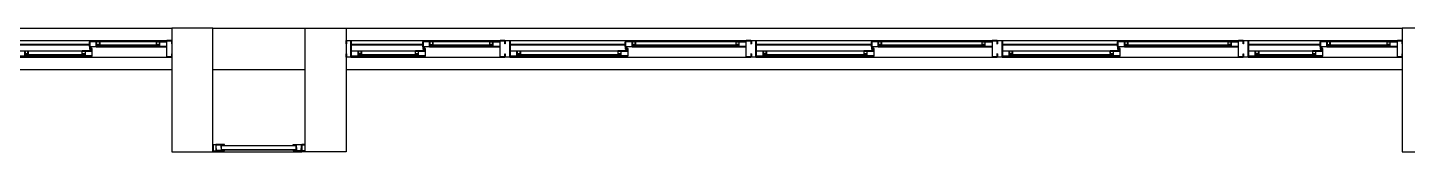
# Model space of a CAD drawing. Header units: millimetres. Extents: x 2686 to 2939, y 1294 to 1441.
# Drawn here: x 2907.17 to 2913.9, y 1388.32 to 1388.92 of the extents above; entities that cross this region are included whole.
import ezdxf

# ---------------------------------------------------------------- set-up
doc = ezdxf.new("R2010")
doc.units = ezdxf.units.MM
doc.linetypes.add('HIDDEN', pattern=[0.375, 0.25, -0.125])
for name, color, linetype in [('AR-ALV', 2, 'Continuous'), ('AR-ESQ', 1, 'Continuous'), ('AR-ESTC', 3, 'Continuous'), ('AR-PEITORIL', 1, 'Continuous'), ('DT-ESQ-BAGUETE-C', 1, 'Continuous'), ('DT-ESQ-BAGUETE-V', 1, 'Continuous'), ('DT-ESQ-CHAPA DOBRADA-V', 1, 'Continuous'), ('DT-ESQ-MARCO-V', 1, 'Continuous'), ('DT-ESQ-PERFIL CADEIRA-C', 2, 'Continuous'), ('DT-ESQ-PERFIL CADEIRA-V', 2, 'Continuous'), ('DT-ESQ-PERFIL U SIMPLES-C', 2, 'Continuous'), ('DT-ESQ-PERFIL U-C', 2, 'Continuous'), ('DT-ESQ-PERFIL U-V', 1, 'Continuous'), ('DT-ESQ-VENEZIANA-C', 1, 'Continuous'), ('DT-ESQ-VENEZIANA-V', 1, 'Continuous'), ('DT-ESQ-VIDRO-C', 2, 'Continuous'), ('DT-ESQ-VIDRO-PROJ', 32, 'HIDDEN'), ('DT-ESQ-VIDRO-V', 71, 'Continuous'), ('DT-TXTMOD', 1, 'Continuous')]:
    doc.layers.add(name, color=color, linetype=linetype)
doc.styles.add('S10', font='simplex.shx', dxfattribs={"height": 0.1})

# ---------------------------------------------------------------- blocks, each defined once
blk = doc.blocks.new('EF40-P')
at = {"layer": 'DT-ESQ-BAGUETE-C', "ltscale": 0.1}
for points in [[(0.4225, -0.08), (0.409, -0.08), (0.409, -0.0785), (0.422, -0.0785, 0.414214), (0.4225, -0.078), (0.4225, -0.067, 0.414214), (0.422, -0.0665), (0.409, -0.0665), (0.409, -0.065), (0.4225, -0.065, -0.414214), (0.424, -0.0665), (0.424, -0.0785, -0.414214)], [(0.7015, -0.08), (0.715, -0.08), (0.715, -0.0785), (0.702, -0.0785, -0.414214), (0.7015, -0.078), (0.7015, -0.067, -0.414214), (0.702, -0.0665), (0.715, -0.0665), (0.715, -0.065), (0.7015, -0.065, 0.414214), (0.7, -0.0665), (0.7, -0.0785, 0.414214)], [(1.41, -0.08), (1.3965, -0.08), (1.3965, -0.0785), (1.4095, -0.0785, 0.414214), (1.41, -0.078), (1.41, -0.067, 0.414214), (1.4095, -0.0665), (1.3965, -0.0665), (1.3965, -0.065), (1.41, -0.065, -0.414214), (1.4115, -0.0665), (1.4115, -0.0785, -0.414214)], [(1.9015, -0.08), (1.915, -0.08), (1.915, -0.0785), (1.902, -0.0785, -0.414214), (1.9015, -0.078), (1.9015, -0.067, -0.414214), (1.902, -0.0665), (1.915, -0.0665), (1.915, -0.065), (1.9015, -0.065, 0.414214), (1.9, -0.0665), (1.9, -0.0785, 0.414214)], [(2.61, -0.08), (2.5965, -0.08), (2.5965, -0.0785), (2.6095, -0.0785, 0.414214), (2.61, -0.078), (2.61, -0.067, 0.414214), (2.6095, -0.0665), (2.5965, -0.0665), (2.5965, -0.065), (2.61, -0.065, -0.414214), (2.6115, -0.0665), (2.6115, -0.0785, -0.414214)], [(3.1015, -0.08), (3.115, -0.08), (3.115, -0.0785), (3.102, -0.0785, -0.414214), (3.1015, -0.078), (3.1015, -0.067, -0.414214), (3.102, -0.0665), (3.115, -0.0665), (3.115, -0.065), (3.1015, -0.065, 0.414214), (3.1, -0.0665), (3.1, -0.0785, 0.414214)], [(3.81, -0.08), (3.7965, -0.08), (3.7965, -0.0785), (3.8095, -0.0785, 0.414214), (3.81, -0.078), (3.81, -0.067, 0.414214), (3.8095, -0.0665), (3.7965, -0.0665), (3.7965, -0.065), (3.81, -0.065, -0.414214), (3.8115, -0.0665), (3.8115, -0.0785, -0.414214)], [(4.3015, -0.08), (4.315, -0.08), (4.315, -0.0785), (4.302, -0.0785, -0.414214), (4.3015, -0.078), (4.3015, -0.067, -0.414214), (4.302, -0.0665), (4.315, -0.0665), (4.315, -0.065), (4.3015, -0.065, 0.414214), (4.3, -0.0665), (4.3, -0.0785, 0.414214)], [(4.7975, -0.08), (4.784, -0.08), (4.784, -0.0785), (4.797, -0.0785, 0.414214), (4.7975, -0.078), (4.7975, -0.067, 0.414214), (4.797, -0.0665), (4.784, -0.0665), (4.784, -0.065), (4.7975, -0.065, -0.414214), (4.799, -0.0665), (4.799, -0.0785, -0.414214)], [(5.0765, -0.08), (5.09, -0.08), (5.09, -0.0785), (5.077, -0.0785, -0.414214), (5.0765, -0.078), (5.0765, -0.067, -0.414214), (5.077, -0.0665), (5.09, -0.0665), (5.09, -0.065), (5.0765, -0.065, 0.414214), (5.075, -0.0665), (5.075, -0.0785, 0.414214)], [(0.0735, -0.125), (0.06, -0.125), (0.06, -0.1235), (0.073, -0.1235, 0.414214), (0.0735, -0.123), (0.0735, -0.112, 0.414214), (0.073, -0.1115), (0.06, -0.1115), (0.06, -0.11), (0.0735, -0.11, -0.414214), (0.075, -0.1115), (0.075, -0.1235, -0.414214)], [(0.339, -0.125), (0.3525, -0.125), (0.3525, -0.1235), (0.3395, -0.1235, -0.414214), (0.339, -0.123), (0.339, -0.112, -0.414214), (0.3395, -0.1115), (0.3525, -0.1115), (0.3525, -0.11), (0.339, -0.11, 0.414214), (0.3375, -0.1115), (0.3375, -0.1235, 0.414214)], [(0.8485, -0.125), (0.835, -0.125), (0.835, -0.1235), (0.848, -0.1235, 0.414214), (0.8485, -0.123), (0.8485, -0.112, 0.414214), (0.848, -0.1115), (0.835, -0.1115), (0.835, -0.11), (0.8485, -0.11, -0.414214), (0.85, -0.1115), (0.85, -0.1235, -0.414214)], [(1.3265, -0.125), (1.34, -0.125), (1.34, -0.1235), (1.327, -0.1235, -0.414214), (1.3265, -0.123), (1.3265, -0.112, -0.414214), (1.327, -0.1115), (1.34, -0.1115), (1.34, -0.11), (1.3265, -0.11, 0.414214), (1.325, -0.1115), (1.325, -0.1235, 0.414214)], [(2.0485, -0.125), (2.035, -0.125), (2.035, -0.1235), (2.048, -0.1235, 0.414214), (2.0485, -0.123), (2.0485, -0.112, 0.414214), (2.048, -0.1115), (2.035, -0.1115), (2.035, -0.11), (2.0485, -0.11, -0.414214), (2.05, -0.1115), (2.05, -0.1235, -0.414214)], [(2.5265, -0.125), (2.54, -0.125), (2.54, -0.1235), (2.527, -0.1235, -0.414214), (2.5265, -0.123), (2.5265, -0.112, -0.414214), (2.527, -0.1115), (2.54, -0.1115), (2.54, -0.11), (2.5265, -0.11, 0.414214), (2.525, -0.1115), (2.525, -0.1235, 0.414214)], [(3.2485, -0.125), (3.235, -0.125), (3.235, -0.1235), (3.248, -0.1235, 0.414214), (3.2485, -0.123), (3.2485, -0.112, 0.414214), (3.248, -0.1115), (3.235, -0.1115), (3.235, -0.11), (3.2485, -0.11, -0.414214), (3.25, -0.1115), (3.25, -0.1235, -0.414214)], [(3.7265, -0.125), (3.74, -0.125), (3.74, -0.1235), (3.727, -0.1235, -0.414214), (3.7265, -0.123), (3.7265, -0.112, -0.414214), (3.727, -0.1115), (3.74, -0.1115), (3.74, -0.11), (3.7265, -0.11, 0.414214), (3.725, -0.1115), (3.725, -0.1235, 0.414214)], [(4.4485, -0.125), (4.435, -0.125), (4.435, -0.1235), (4.448, -0.1235, 0.414214), (4.4485, -0.123), (4.4485, -0.112, 0.414214), (4.448, -0.1115), (4.435, -0.1115), (4.435, -0.11), (4.4485, -0.11, -0.414214), (4.45, -0.1115), (4.45, -0.1235, -0.414214)], [(4.714, -0.125), (4.7275, -0.125), (4.7275, -0.1235), (4.7145, -0.1235, -0.414214), (4.714, -0.123), (4.714, -0.112, -0.414214), (4.7145, -0.1115), (4.7275, -0.1115), (4.7275, -0.11), (4.714, -0.11, 0.414214), (4.7125, -0.1115), (4.7125, -0.1235, 0.414214)]]:
    blk.add_lwpolyline(points, format="xyb", close=True, dxfattribs=at)
at = {"layer": 'DT-ESQ-BAGUETE-V', "ltscale": 0.1}
for p, q in [((0.4225, -0.065), (0.7015, -0.065)), ((1.41, -0.065), (1.9015, -0.065)), ((2.61, -0.065), (3.1015, -0.065)), ((3.81, -0.065), (4.3015, -0.065)), ((4.7975, -0.065), (5.0765, -0.065)), ((0.0735, -0.11), (0.339, -0.11)), ((0.8485, -0.11), (1.3265, -0.11)), ((2.0485, -0.11), (2.5265, -0.11)), ((3.2485, -0.11), (3.7265, -0.11)), ((4.4485, -0.11), (4.714, -0.11))]:
    blk.add_line(p, q, dxfattribs=at)
at = {"layer": 'DT-ESQ-CHAPA DOBRADA-V', "ltscale": 0.1}
for p, q in [((0.025, -0.077), (0.374, -0.077)), ((0.025, -0.08), (0.374, -0.08)), ((0.8, -0.077), (1.3615, -0.077)), ((0.8, -0.08), (1.3615, -0.08)), ((2, -0.077), (2.5615, -0.077)), ((2, -0.08), (2.5615, -0.08)), ((3.2, -0.077), (3.7615, -0.077)), ((3.2, -0.08), (3.7615, -0.08)), ((4.4, -0.077), (4.749, -0.077)), ((4.4, -0.08), (4.749, -0.08))]:
    blk.add_line(p, q, dxfattribs=at)
at = {"layer": 'DT-ESQ-PERFIL CADEIRA-C', "ltscale": 0.1}
for p, q in [((0.025, -0.1335), (0.0735, -0.1335)), ((0.3855, -0.1335), (0.339, -0.1335)), ((0.376, -0.0885), (0.4225, -0.0885)), ((0.75, -0.0885), (0.7015, -0.0885)), ((0.8, -0.1335), (0.8485, -0.1335)), ((1.373, -0.1335), (1.3265, -0.1335)), ((1.3635, -0.0885), (1.41, -0.0885)), ((1.95, -0.0885), (1.9015, -0.0885)), ((2, -0.1335), (2.0485, -0.1335)), ((2.573, -0.1335), (2.5265, -0.1335)), ((2.5635, -0.0885), (2.61, -0.0885)), ((3.15, -0.0885), (3.1015, -0.0885)), ((3.2, -0.1335), (3.2485, -0.1335)), ((3.773, -0.1335), (3.7265, -0.1335)), ((3.7635, -0.0885), (3.81, -0.0885)), ((4.35, -0.0885), (4.3015, -0.0885)), ((4.4, -0.1335), (4.4485, -0.1335)), ((4.7605, -0.1335), (4.714, -0.1335)), ((4.751, -0.0885), (4.7975, -0.0885)), ((5.125, -0.0885), (5.0765, -0.0885))]:
    blk.add_line(p, q, dxfattribs=at)
for points in [[(0.4225, -0.087, -1), (0.4225, -0.09), (0.376, -0.09, -0.414214), (0.374, -0.088), (0.374, -0.067, -0.414214), (0.376, -0.065), (0.4075, -0.065, -0.414214), (0.409, -0.0665), (0.409, -0.087)], [(0.409, -0.0885, -0.198913), (0.4079, -0.0881, -0.198913), (0.4075, -0.087), (0.4075, -0.067, 0.414214), (0.407, -0.0665), (0.376, -0.0665, 0.414214), (0.3755, -0.067), (0.3755, -0.088, 0.414214), (0.376, -0.0885)], [(0.7015, -0.09), (0.75, -0.09), (0.75, -0.0885), (0.715, -0.0885, 0.198912), (0.7161, -0.0881, 0.198913), (0.7165, -0.087), (0.7165, -0.067, -0.414214), (0.717, -0.0665), (0.75, -0.0665), (0.75, -0.065), (0.7165, -0.065, 0.414214), (0.715, -0.0665), (0.715, -0.0785), (0.715, -0.08), (0.715, -0.087), (0.7015, -0.087, 1)], [(1.41, -0.087, -1), (1.41, -0.09), (1.3635, -0.09, -0.414214), (1.3615, -0.088), (1.3615, -0.067, -0.414214), (1.3635, -0.065), (1.395, -0.065, -0.414214), (1.3965, -0.0665), (1.3965, -0.087)], [(1.3965, -0.0885, -0.198913), (1.3954, -0.0881, -0.198913), (1.395, -0.087), (1.395, -0.067, 0.414214), (1.3945, -0.0665), (1.3635, -0.0665, 0.414214), (1.363, -0.067), (1.363, -0.088, 0.414214), (1.3635, -0.0885)], [(1.9015, -0.09), (1.95, -0.09), (1.95, -0.0885), (1.915, -0.0885, 0.198912), (1.9161, -0.0881, 0.198913), (1.9165, -0.087), (1.9165, -0.067, -0.414214), (1.917, -0.0665), (1.95, -0.0665), (1.95, -0.065), (1.9165, -0.065, 0.414214), (1.915, -0.0665), (1.915, -0.0785), (1.915, -0.08), (1.915, -0.087), (1.9015, -0.087, 1)], [(2.61, -0.087, -1), (2.61, -0.09), (2.5635, -0.09, -0.414214), (2.5615, -0.088), (2.5615, -0.067, -0.414214), (2.5635, -0.065), (2.595, -0.065, -0.414214), (2.5965, -0.0665), (2.5965, -0.087)], [(2.5965, -0.0885, -0.198913), (2.5954, -0.0881, -0.198913), (2.595, -0.087), (2.595, -0.067, 0.414214), (2.5945, -0.0665), (2.5635, -0.0665, 0.414214), (2.563, -0.067), (2.563, -0.088, 0.414214), (2.5635, -0.0885)], [(3.1015, -0.09), (3.15, -0.09), (3.15, -0.0885), (3.115, -0.0885, 0.198912), (3.1161, -0.0881, 0.198913), (3.1165, -0.087), (3.1165, -0.067, -0.414214), (3.117, -0.0665), (3.15, -0.0665), (3.15, -0.065), (3.1165, -0.065, 0.414214), (3.115, -0.0665), (3.115, -0.0785), (3.115, -0.08), (3.115, -0.087), (3.1015, -0.087, 1)], [(3.81, -0.087, -1), (3.81, -0.09), (3.7635, -0.09, -0.414214), (3.7615, -0.088), (3.7615, -0.067, -0.414214), (3.7635, -0.065), (3.795, -0.065, -0.414214), (3.7965, -0.0665), (3.7965, -0.087)], [(3.7965, -0.0885, -0.198913), (3.7954, -0.0881, -0.198913), (3.795, -0.087), (3.795, -0.067, 0.414214), (3.7945, -0.0665), (3.7635, -0.0665, 0.414214), (3.763, -0.067), (3.763, -0.088, 0.414214), (3.7635, -0.0885)], [(4.3015, -0.09), (4.35, -0.09), (4.35, -0.0885), (4.315, -0.0885, 0.198912), (4.3161, -0.0881, 0.198913), (4.3165, -0.087), (4.3165, -0.067, -0.414214), (4.317, -0.0665), (4.35, -0.0665), (4.35, -0.065), (4.3165, -0.065, 0.414214), (4.315, -0.0665), (4.315, -0.0785), (4.315, -0.08), (4.315, -0.087), (4.3015, -0.087, 1)], [(4.7975, -0.087, -1), (4.7975, -0.09), (4.751, -0.09, -0.414214), (4.749, -0.088), (4.749, -0.067, -0.414214), (4.751, -0.065), (4.7825, -0.065, -0.414214), (4.784, -0.0665), (4.784, -0.087)], [(4.784, -0.0885, -0.198913), (4.7829, -0.0881, -0.198913), (4.7825, -0.087), (4.7825, -0.067, 0.414214), (4.782, -0.0665), (4.751, -0.0665, 0.414214), (4.7505, -0.067), (4.7505, -0.088, 0.414214), (4.751, -0.0885)], [(5.0765, -0.09), (5.125, -0.09), (5.125, -0.0885), (5.09, -0.0885, 0.198912), (5.0911, -0.0881, 0.198913), (5.0915, -0.087), (5.0915, -0.067, -0.414214), (5.092, -0.0665), (5.125, -0.0665), (5.125, -0.065), (5.0915, -0.065, 0.414214), (5.09, -0.0665), (5.09, -0.0785), (5.09, -0.08), (5.09, -0.087), (5.0765, -0.087, 1)], [(0.0735, -0.135), (0.025, -0.135), (0.025, -0.1335), (0.06, -0.1335, -0.198912), (0.0589, -0.1331, -0.198913), (0.0585, -0.132), (0.0585, -0.112, 0.414214), (0.058, -0.1115), (0.025, -0.1115), (0.025, -0.11), (0.0585, -0.11, -0.414214), (0.06, -0.1115), (0.06, -0.1235), (0.06, -0.125), (0.06, -0.132), (0.0735, -0.132, -1)], [(0.339, -0.132, 1), (0.339, -0.135), (0.3855, -0.135, 0.414214), (0.3875, -0.133), (0.3875, -0.112, 0.414214), (0.3855, -0.11), (0.354, -0.11, 0.414214), (0.3525, -0.1115), (0.3525, -0.132)], [(0.3525, -0.1335, 0.198913), (0.3536, -0.1331, 0.198913), (0.354, -0.132), (0.354, -0.112, -0.414214), (0.3545, -0.1115), (0.3855, -0.1115, -0.414214), (0.386, -0.112), (0.386, -0.133, -0.414214), (0.3855, -0.1335)], [(0.8485, -0.135), (0.8, -0.135), (0.8, -0.1335), (0.835, -0.1335, -0.198912), (0.8339, -0.1331, -0.198913), (0.8335, -0.132), (0.8335, -0.112, 0.414214), (0.833, -0.1115), (0.8, -0.1115), (0.8, -0.11), (0.8335, -0.11, -0.414214), (0.835, -0.1115), (0.835, -0.1235), (0.835, -0.125), (0.835, -0.132), (0.8485, -0.132, -1)], [(1.3265, -0.132, 1), (1.3265, -0.135), (1.373, -0.135, 0.414214), (1.375, -0.133), (1.375, -0.112, 0.414214), (1.373, -0.11), (1.3415, -0.11, 0.414214), (1.34, -0.1115), (1.34, -0.132)], [(1.34, -0.1335, 0.198913), (1.3411, -0.1331, 0.198913), (1.3415, -0.132), (1.3415, -0.112, -0.414214), (1.342, -0.1115), (1.373, -0.1115, -0.414214), (1.3735, -0.112), (1.3735, -0.133, -0.414214), (1.373, -0.1335)], [(2.0485, -0.135), (2, -0.135), (2, -0.1335), (2.035, -0.1335, -0.198912), (2.0339, -0.1331, -0.198913), (2.0335, -0.132), (2.0335, -0.112, 0.414214), (2.033, -0.1115), (2, -0.1115), (2, -0.11), (2.0335, -0.11, -0.414214), (2.035, -0.1115), (2.035, -0.1235), (2.035, -0.125), (2.035, -0.132), (2.0485, -0.132, -1)], [(2.5265, -0.132, 1), (2.5265, -0.135), (2.573, -0.135, 0.414214), (2.575, -0.133), (2.575, -0.112, 0.414214), (2.573, -0.11), (2.5415, -0.11, 0.414214), (2.54, -0.1115), (2.54, -0.132)], [(2.54, -0.1335, 0.198913), (2.5411, -0.1331, 0.198913), (2.5415, -0.132), (2.5415, -0.112, -0.414214), (2.542, -0.1115), (2.573, -0.1115, -0.414214), (2.5735, -0.112), (2.5735, -0.133, -0.414214), (2.573, -0.1335)], [(3.2485, -0.135), (3.2, -0.135), (3.2, -0.1335), (3.235, -0.1335, -0.198912), (3.2339, -0.1331, -0.198913), (3.2335, -0.132), (3.2335, -0.112, 0.414214), (3.233, -0.1115), (3.2, -0.1115), (3.2, -0.11), (3.2335, -0.11, -0.414214), (3.235, -0.1115), (3.235, -0.1235), (3.235, -0.125), (3.235, -0.132), (3.2485, -0.132, -1)], [(3.7265, -0.132, 1), (3.7265, -0.135), (3.773, -0.135, 0.414214), (3.775, -0.133), (3.775, -0.112, 0.414214), (3.773, -0.11), (3.7415, -0.11, 0.414214), (3.74, -0.1115), (3.74, -0.132)], [(3.74, -0.1335, 0.198913), (3.7411, -0.1331, 0.198913), (3.7415, -0.132), (3.7415, -0.112, -0.414214), (3.742, -0.1115), (3.773, -0.1115, -0.414214), (3.7735, -0.112), (3.7735, -0.133, -0.414214), (3.773, -0.1335)], [(4.4485, -0.135), (4.4, -0.135), (4.4, -0.1335), (4.435, -0.1335, -0.198912), (4.4339, -0.1331, -0.198913), (4.4335, -0.132), (4.4335, -0.112, 0.414214), (4.433, -0.1115), (4.4, -0.1115), (4.4, -0.11), (4.4335, -0.11, -0.414214), (4.435, -0.1115), (4.435, -0.1235), (4.435, -0.125), (4.435, -0.132), (4.4485, -0.132, -1)], [(4.714, -0.132, 1), (4.714, -0.135), (4.7605, -0.135, 0.414214), (4.7625, -0.133), (4.7625, -0.112, 0.414214), (4.7605, -0.11), (4.729, -0.11, 0.414214), (4.7275, -0.1115), (4.7275, -0.132)], [(4.7275, -0.1335, 0.198913), (4.7286, -0.1331, 0.198913), (4.729, -0.132), (4.729, -0.112, -0.414214), (4.7295, -0.1115), (4.7605, -0.1115, -0.414214), (4.761, -0.112), (4.761, -0.133, -0.414214), (4.7605, -0.1335)]]:
    blk.add_lwpolyline(points, format="xyb", close=True, dxfattribs=at)
at = {"layer": 'DT-ESQ-PERFIL CADEIRA-V', "ltscale": 0.1}
for p, q in [((0.4075, -0.09), (0.7015, -0.09)), ((1.395, -0.09), (1.9015, -0.09)), ((2.595, -0.09), (3.1015, -0.09)), ((3.795, -0.09), (4.3015, -0.09)), ((4.7825, -0.09), (5.0765, -0.09)), ((0.0735, -0.135), (0.339, -0.135)), ((0.8485, -0.135), (1.3265, -0.135)), ((2.0485, -0.135), (2.5265, -0.135)), ((3.2485, -0.135), (3.7265, -0.135)), ((4.4485, -0.135), (4.714, -0.135))]:
    blk.add_line(p, q, dxfattribs=at)
at = {"layer": 'DT-ESQ-PERFIL U SIMPLES-C', "ltscale": 0.1}
for points in [[(0.376, -0.102), (0.384, -0.102), (0.384, -0.1005), (0.376, -0.1005, -0.414214), (0.3755, -0.1), (0.3755, -0.092, -0.414214), (0.376, -0.0915), (0.384, -0.0915), (0.384, -0.09), (0.376, -0.09, 0.414214), (0.374, -0.092), (0.374, -0.1, 0.414214)], [(0.3855, -0.098), (0.3775, -0.098), (0.3775, -0.0995), (0.3855, -0.0995, -0.414214), (0.386, -0.1), (0.386, -0.108, -0.414214), (0.3855, -0.1085), (0.3775, -0.1085), (0.3775, -0.11), (0.3855, -0.11, 0.414214), (0.3875, -0.108), (0.3875, -0.1, 0.414214)], [(1.3635, -0.102), (1.3715, -0.102), (1.3715, -0.1005), (1.3635, -0.1005, -0.414214), (1.363, -0.1), (1.363, -0.092, -0.414214), (1.3635, -0.0915), (1.3715, -0.0915), (1.3715, -0.09), (1.3635, -0.09, 0.414214), (1.3615, -0.092), (1.3615, -0.1, 0.414214)], [(1.373, -0.098), (1.365, -0.098), (1.365, -0.0995), (1.373, -0.0995, -0.414214), (1.3735, -0.1), (1.3735, -0.108, -0.414214), (1.373, -0.1085), (1.365, -0.1085), (1.365, -0.11), (1.373, -0.11, 0.414214), (1.375, -0.108), (1.375, -0.1, 0.414214)], [(2.5635, -0.102), (2.5715, -0.102), (2.5715, -0.1005), (2.5635, -0.1005, -0.414214), (2.563, -0.1), (2.563, -0.092, -0.414214), (2.5635, -0.0915), (2.5715, -0.0915), (2.5715, -0.09), (2.5635, -0.09, 0.414214), (2.5615, -0.092), (2.5615, -0.1, 0.414214)], [(2.573, -0.098), (2.565, -0.098), (2.565, -0.0995), (2.573, -0.0995, -0.414214), (2.5735, -0.1), (2.5735, -0.108, -0.414214), (2.573, -0.1085), (2.565, -0.1085), (2.565, -0.11), (2.573, -0.11, 0.414214), (2.575, -0.108), (2.575, -0.1, 0.414214)], [(3.7635, -0.102), (3.7715, -0.102), (3.7715, -0.1005), (3.7635, -0.1005, -0.414214), (3.763, -0.1), (3.763, -0.092, -0.414214), (3.7635, -0.0915), (3.7715, -0.0915), (3.7715, -0.09), (3.7635, -0.09, 0.414214), (3.7615, -0.092), (3.7615, -0.1, 0.414214)], [(3.773, -0.098), (3.765, -0.098), (3.765, -0.0995), (3.773, -0.0995, -0.414214), (3.7735, -0.1), (3.7735, -0.108, -0.414214), (3.773, -0.1085), (3.765, -0.1085), (3.765, -0.11), (3.773, -0.11, 0.414214), (3.775, -0.108), (3.775, -0.1, 0.414214)], [(4.751, -0.102), (4.759, -0.102), (4.759, -0.1005), (4.751, -0.1005, -0.414214), (4.7505, -0.1), (4.7505, -0.092, -0.414214), (4.751, -0.0915), (4.759, -0.0915), (4.759, -0.09), (4.751, -0.09, 0.414214), (4.749, -0.092), (4.749, -0.1, 0.414214)], [(4.7605, -0.098), (4.7525, -0.098), (4.7525, -0.0995), (4.7605, -0.0995, -0.414214), (4.761, -0.1), (4.761, -0.108, -0.414214), (4.7605, -0.1085), (4.7525, -0.1085), (4.7525, -0.11), (4.7605, -0.11, 0.414214), (4.7625, -0.108), (4.7625, -0.1, 0.414214)]]:
    blk.add_lwpolyline(points, format="xyb", close=True, dxfattribs=at)
at = {"layer": 'DT-ESQ-PERFIL U-C', "ltscale": 0.1}
for points in [[(0, -0.0615, -0.414214), (0.0015, -0.06), (0.0235, -0.06, -0.414214), (0.025, -0.0615), (0.025, -0.1385, -0.414214), (0.0235, -0.14), (0.0015, -0.14, -0.414214), (0, -0.1385), (0, -0.125), (0.0015, -0.125), (0.0015, -0.138, 0.414214), (0.002, -0.1385), (0.023, -0.1385, 0.414214), (0.0235, -0.138), (0.0235, -0.062, 0.414214), (0.023, -0.0615), (0.002, -0.0615, 0.414214), (0.0015, -0.062), (0.0015, -0.075), (0, -0.075)], [(0.775, -0.0615, 0.414214), (0.7735, -0.06), (0.7515, -0.06, 0.414214), (0.75, -0.0615), (0.75, -0.1385, 0.414214), (0.7515, -0.14), (0.7735, -0.14, 0.414214), (0.775, -0.1385), (0.775, -0.125), (0.7735, -0.125), (0.7735, -0.138, -0.414214), (0.773, -0.1385), (0.752, -0.1385, -0.414214), (0.7515, -0.138), (0.7515, -0.062, -0.414214), (0.752, -0.0615), (0.773, -0.0615, -0.414214), (0.7735, -0.062), (0.7735, -0.075), (0.775, -0.075)], [(0.775, -0.0615, -0.414214), (0.7765, -0.06), (0.7985, -0.06, -0.414214), (0.8, -0.0615), (0.8, -0.1385, -0.414214), (0.7985, -0.14), (0.7765, -0.14, -0.414214), (0.775, -0.1385), (0.775, -0.125), (0.7765, -0.125), (0.7765, -0.138, 0.414214), (0.777, -0.1385), (0.798, -0.1385, 0.414214), (0.7985, -0.138), (0.7985, -0.062, 0.414214), (0.798, -0.0615), (0.777, -0.0615, 0.414214), (0.7765, -0.062), (0.7765, -0.075), (0.775, -0.075)], [(1.975, -0.0615, 0.414214), (1.9735, -0.06), (1.9515, -0.06, 0.414214), (1.95, -0.0615), (1.95, -0.1385, 0.414214), (1.9515, -0.14), (1.9735, -0.14, 0.414214), (1.975, -0.1385), (1.975, -0.125), (1.9735, -0.125), (1.9735, -0.138, -0.414214), (1.973, -0.1385), (1.952, -0.1385, -0.414214), (1.9515, -0.138), (1.9515, -0.062, -0.414214), (1.952, -0.0615), (1.973, -0.0615, -0.414214), (1.9735, -0.062), (1.9735, -0.075), (1.975, -0.075)], [(1.975, -0.0615, -0.414214), (1.9765, -0.06), (1.9985, -0.06, -0.414214), (2, -0.0615), (2, -0.1385, -0.414214), (1.9985, -0.14), (1.9765, -0.14, -0.414214), (1.975, -0.1385), (1.975, -0.125), (1.9765, -0.125), (1.9765, -0.138, 0.414214), (1.977, -0.1385), (1.998, -0.1385, 0.414214), (1.9985, -0.138), (1.9985, -0.062, 0.414214), (1.998, -0.0615), (1.977, -0.0615, 0.414214), (1.9765, -0.062), (1.9765, -0.075), (1.975, -0.075)], [(3.175, -0.0615, 0.414214), (3.1735, -0.06), (3.1515, -0.06, 0.414214), (3.15, -0.0615), (3.15, -0.1385, 0.414214), (3.1515, -0.14), (3.1735, -0.14, 0.414214), (3.175, -0.1385), (3.175, -0.125), (3.1735, -0.125), (3.1735, -0.138, -0.414214), (3.173, -0.1385), (3.152, -0.1385, -0.414214), (3.1515, -0.138), (3.1515, -0.062, -0.414214), (3.152, -0.0615), (3.173, -0.0615, -0.414214), (3.1735, -0.062), (3.1735, -0.075), (3.175, -0.075)], [(3.175, -0.0615, -0.414214), (3.1765, -0.06), (3.1985, -0.06, -0.414214), (3.2, -0.0615), (3.2, -0.1385, -0.414214), (3.1985, -0.14), (3.1765, -0.14, -0.414214), (3.175, -0.1385), (3.175, -0.125), (3.1765, -0.125), (3.1765, -0.138, 0.414214), (3.177, -0.1385), (3.198, -0.1385, 0.414214), (3.1985, -0.138), (3.1985, -0.062, 0.414214), (3.198, -0.0615), (3.177, -0.0615, 0.414214), (3.1765, -0.062), (3.1765, -0.075), (3.175, -0.075)], [(4.375, -0.0615, 0.414214), (4.3735, -0.06), (4.3515, -0.06, 0.414214), (4.35, -0.0615), (4.35, -0.1385, 0.414214), (4.3515, -0.14), (4.3735, -0.14, 0.414214), (4.375, -0.1385), (4.375, -0.125), (4.3735, -0.125), (4.3735, -0.138, -0.414214), (4.373, -0.1385), (4.352, -0.1385, -0.414214), (4.3515, -0.138), (4.3515, -0.062, -0.414214), (4.352, -0.0615), (4.373, -0.0615, -0.414214), (4.3735, -0.062), (4.3735, -0.075), (4.375, -0.075)], [(4.375, -0.0615, -0.414214), (4.3765, -0.06), (4.3985, -0.06, -0.414214), (4.4, -0.0615), (4.4, -0.1385, -0.414214), (4.3985, -0.14), (4.3765, -0.14, -0.414214), (4.375, -0.1385), (4.375, -0.125), (4.3765, -0.125), (4.3765, -0.138, 0.414214), (4.377, -0.1385), (4.398, -0.1385, 0.414214), (4.3985, -0.138), (4.3985, -0.062, 0.414214), (4.398, -0.0615), (4.377, -0.0615, 0.414214), (4.3765, -0.062), (4.3765, -0.075), (4.375, -0.075)], [(5.15, -0.0615, 0.414214), (5.1485, -0.06), (5.1265, -0.06, 0.414214), (5.125, -0.0615), (5.125, -0.1385, 0.414214), (5.1265, -0.14), (5.1485, -0.14, 0.414214), (5.15, -0.1385), (5.15, -0.125), (5.1485, -0.125), (5.1485, -0.138, -0.414214), (5.148, -0.1385), (5.127, -0.1385, -0.414214), (5.1265, -0.138), (5.1265, -0.062, -0.414214), (5.127, -0.0615), (5.148, -0.0615, -0.414214), (5.1485, -0.062), (5.1485, -0.075), (5.15, -0.075)]]:
    blk.add_lwpolyline(points, format="xyb", close=True, dxfattribs=at)
at = {"layer": 'DT-ESQ-PERFIL U-V', "ltscale": 0.1}
for p, q in [((0.0235, -0.06), (0.7515, -0.06)), ((0.7985, -0.06), (1.9515, -0.06)), ((1.9985, -0.06), (3.1515, -0.06)), ((3.1985, -0.06), (4.3515, -0.06)), ((4.3985, -0.06), (5.1265, -0.06)), ((0.0235, -0.14), (0.7515, -0.14)), ((0.7985, -0.14), (1.9515, -0.14)), ((1.9985, -0.14), (3.1515, -0.14)), ((3.1985, -0.14), (4.3515, -0.14)), ((4.3985, -0.14), (5.1265, -0.14))]:
    blk.add_line(p, q, dxfattribs=at)
at = {"layer": 'DT-ESQ-VIDRO-C', "ltscale": 0.1}
for points in [[(0.063, -0.13), (0.063, -0.127), (0.3495, -0.127), (0.3495, -0.13)], [(0.7125, -0.085), (0.7125, -0.082), (0.4115, -0.082), (0.4115, -0.085)], [(0.838, -0.13), (0.838, -0.127), (1.337, -0.127), (1.337, -0.13)], [(1.9125, -0.085), (1.9125, -0.082), (1.399, -0.082), (1.399, -0.085)], [(2.038, -0.13), (2.038, -0.127), (2.537, -0.127), (2.537, -0.13)], [(3.1125, -0.085), (3.1125, -0.082), (2.599, -0.082), (2.599, -0.085)], [(3.238, -0.13), (3.238, -0.127), (3.737, -0.127), (3.737, -0.13)], [(4.3125, -0.085), (4.3125, -0.082), (3.799, -0.082), (3.799, -0.085)], [(4.438, -0.13), (4.438, -0.127), (4.7245, -0.127), (4.7245, -0.13)], [(5.0875, -0.085), (5.0875, -0.082), (4.7865, -0.082), (4.7865, -0.085)]]:
    blk.add_lwpolyline(points, close=True, dxfattribs=at)
at = {"layer": 'DT-TXTMOD', "ltscale": 0.1, "style": 'S10', "flags": 3}
for tag, p in [('M01', (0.025, -0.28)), ('M02', (0.3253, -0.28)), ('M03', (0.627, -0.28)), ('M04', (0.9288, -0.28)), ('M05', (1.2306, -0.28)), ('M06', (1.5323, -0.28)), ('M07', (1.8341, -0.28)), ('M08', (2.1359, -0.28)), ('M09', (2.4376, -0.28)), ('M10', (2.7394, -0.28)), ('M11', (3.0412, -0.28)), ('M12', (3.3429, -0.28)), ('M13', (3.6447, -0.28)), ('M14', (3.9464, -0.28)), ('M15', (4.2482, -0.28)), ('M16', (4.55, -0.28)), ('M17', (4.8517, -0.28))]:
    blk.add_attdef(tag, p, '', height=0.1, dxfattribs=at)
blk = doc.blocks.new('EF57-P')
at = {"layer": 'DT-ESQ-BAGUETE-C', "ltscale": 0.1}
for points in [[(3.81, -0.08), (3.7965, -0.08), (3.7965, -0.0785), (3.8095, -0.0785, 0.414214), (3.81, -0.078), (3.81, -0.067, 0.414214), (3.8095, -0.0665), (3.7965, -0.0665), (3.7965, -0.065), (3.81, -0.065, -0.414214), (3.8115, -0.0665), (3.8115, -0.0785, -0.414214)], [(4.3015, -0.08), (4.315, -0.08), (4.315, -0.0785), (4.302, -0.0785, -0.414214), (4.3015, -0.078), (4.3015, -0.067, -0.414214), (4.302, -0.0665), (4.315, -0.0665), (4.315, -0.065), (4.3015, -0.065, 0.414214), (4.3, -0.0665), (4.3, -0.0785, 0.414214)], [(4.7975, -0.08), (4.784, -0.08), (4.784, -0.0785), (4.797, -0.0785, 0.414214), (4.7975, -0.078), (4.7975, -0.067, 0.414214), (4.797, -0.0665), (4.784, -0.0665), (4.784, -0.065), (4.7975, -0.065, -0.414214), (4.799, -0.0665), (4.799, -0.0785, -0.414214)], [(5.0765, -0.08), (5.09, -0.08), (5.09, -0.0785), (5.077, -0.0785, -0.414214), (5.0765, -0.078), (5.0765, -0.067, -0.414214), (5.077, -0.0665), (5.09, -0.0665), (5.09, -0.065), (5.0765, -0.065, 0.414214), (5.075, -0.0665), (5.075, -0.0785, 0.414214)], [(3.2485, -0.125), (3.235, -0.125), (3.235, -0.1235), (3.248, -0.1235, 0.414214), (3.2485, -0.123), (3.2485, -0.112, 0.414214), (3.248, -0.1115), (3.235, -0.1115), (3.235, -0.11), (3.2485, -0.11, -0.414214), (3.25, -0.1115), (3.25, -0.1235, -0.414214)], [(3.7265, -0.125), (3.74, -0.125), (3.74, -0.1235), (3.727, -0.1235, -0.414214), (3.7265, -0.123), (3.7265, -0.112, -0.414214), (3.727, -0.1115), (3.74, -0.1115), (3.74, -0.11), (3.7265, -0.11, 0.414214), (3.725, -0.1115), (3.725, -0.1235, 0.414214)], [(4.4485, -0.125), (4.435, -0.125), (4.435, -0.1235), (4.448, -0.1235, 0.414214), (4.4485, -0.123), (4.4485, -0.112, 0.414214), (4.448, -0.1115), (4.435, -0.1115), (4.435, -0.11), (4.4485, -0.11, -0.414214), (4.45, -0.1115), (4.45, -0.1235, -0.414214)], [(4.714, -0.125), (4.7275, -0.125), (4.7275, -0.1235), (4.7145, -0.1235, -0.414214), (4.714, -0.123), (4.714, -0.112, -0.414214), (4.7145, -0.1115), (4.7275, -0.1115), (4.7275, -0.11), (4.714, -0.11, 0.414214), (4.7125, -0.1115), (4.7125, -0.1235, 0.414214)]]:
    blk.add_lwpolyline(points, format="xyb", close=True, dxfattribs=at)
at = {"layer": 'DT-ESQ-BAGUETE-V', "ltscale": 0.1}
for p, q in [((3.81, -0.065), (4.3015, -0.065)), ((4.7975, -0.065), (5.0765, -0.065)), ((3.2485, -0.11), (3.7265, -0.11)), ((4.4485, -0.11), (4.714, -0.11))]:
    blk.add_line(p, q, dxfattribs=at)
at = {"layer": 'DT-ESQ-CHAPA DOBRADA-V', "ltscale": 0.1}
for p, q in [((3.2, -0.077), (3.7615, -0.077)), ((3.2, -0.08), (3.7615, -0.08)), ((4.4, -0.077), (4.749, -0.077)), ((4.4, -0.08), (4.749, -0.08))]:
    blk.add_line(p, q, dxfattribs=at)
at = {"layer": 'DT-ESQ-MARCO-V', "ltscale": 0.1}
for p, q in [((2.5985, -0.06), (3.1515, -0.06)), ((2.5985, -0.14), (3.1515, -0.14))]:
    blk.add_line(p, q, dxfattribs=at)
at = {"layer": 'DT-ESQ-PERFIL CADEIRA-C', "ltscale": 0.1}
for p, q in [((3.2, -0.1335), (3.2485, -0.1335)), ((3.773, -0.1335), (3.7265, -0.1335)), ((3.7635, -0.0885), (3.81, -0.0885)), ((4.35, -0.0885), (4.3015, -0.0885)), ((4.4, -0.1335), (4.4485, -0.1335)), ((4.7605, -0.1335), (4.714, -0.1335)), ((4.751, -0.0885), (4.7975, -0.0885)), ((5.125, -0.0885), (5.0765, -0.0885))]:
    blk.add_line(p, q, dxfattribs=at)
for points in [[(3.81, -0.087, -1), (3.81, -0.09), (3.7635, -0.09, -0.414214), (3.7615, -0.088), (3.7615, -0.067, -0.414214), (3.7635, -0.065), (3.795, -0.065, -0.414214), (3.7965, -0.0665), (3.7965, -0.087)], [(3.7965, -0.0885, -0.198913), (3.7954, -0.0881, -0.198913), (3.795, -0.087), (3.795, -0.067, 0.414214), (3.7945, -0.0665), (3.7635, -0.0665, 0.414214), (3.763, -0.067), (3.763, -0.088, 0.414214), (3.7635, -0.0885)], [(4.3015, -0.09), (4.35, -0.09), (4.35, -0.0885), (4.315, -0.0885, 0.198912), (4.3161, -0.0881, 0.198913), (4.3165, -0.087), (4.3165, -0.067, -0.414214), (4.317, -0.0665), (4.35, -0.0665), (4.35, -0.065), (4.3165, -0.065, 0.414214), (4.315, -0.0665), (4.315, -0.0785), (4.315, -0.08), (4.315, -0.087), (4.3015, -0.087, 1)], [(4.7975, -0.087, -1), (4.7975, -0.09), (4.751, -0.09, -0.414214), (4.749, -0.088), (4.749, -0.067, -0.414214), (4.751, -0.065), (4.7825, -0.065, -0.414214), (4.784, -0.0665), (4.784, -0.087)], [(4.784, -0.0885, -0.198913), (4.7829, -0.0881, -0.198913), (4.7825, -0.087), (4.7825, -0.067, 0.414214), (4.782, -0.0665), (4.751, -0.0665, 0.414214), (4.7505, -0.067), (4.7505, -0.088, 0.414214), (4.751, -0.0885)], [(5.0765, -0.09), (5.125, -0.09), (5.125, -0.0885), (5.09, -0.0885, 0.198912), (5.0911, -0.0881, 0.198913), (5.0915, -0.087), (5.0915, -0.067, -0.414214), (5.092, -0.0665), (5.125, -0.0665), (5.125, -0.065), (5.0915, -0.065, 0.414214), (5.09, -0.0665), (5.09, -0.0785), (5.09, -0.08), (5.09, -0.087), (5.0765, -0.087, 1)], [(3.2485, -0.135), (3.2, -0.135), (3.2, -0.1335), (3.235, -0.1335, -0.198912), (3.2339, -0.1331, -0.198913), (3.2335, -0.132), (3.2335, -0.112, 0.414214), (3.233, -0.1115), (3.2, -0.1115), (3.2, -0.11), (3.2335, -0.11, -0.414214), (3.235, -0.1115), (3.235, -0.1235), (3.235, -0.125), (3.235, -0.132), (3.2485, -0.132, -1)], [(3.7265, -0.132, 1), (3.7265, -0.135), (3.773, -0.135, 0.414214), (3.775, -0.133), (3.775, -0.112, 0.414214), (3.773, -0.11), (3.7415, -0.11, 0.414214), (3.74, -0.1115), (3.74, -0.132)], [(3.74, -0.1335, 0.198913), (3.7411, -0.1331, 0.198913), (3.7415, -0.132), (3.7415, -0.112, -0.414214), (3.742, -0.1115), (3.773, -0.1115, -0.414214), (3.7735, -0.112), (3.7735, -0.133, -0.414214), (3.773, -0.1335)], [(4.4485, -0.135), (4.4, -0.135), (4.4, -0.1335), (4.435, -0.1335, -0.198912), (4.4339, -0.1331, -0.198913), (4.4335, -0.132), (4.4335, -0.112, 0.414214), (4.433, -0.1115), (4.4, -0.1115), (4.4, -0.11), (4.4335, -0.11, -0.414214), (4.435, -0.1115), (4.435, -0.1235), (4.435, -0.125), (4.435, -0.132), (4.4485, -0.132, -1)], [(4.714, -0.132, 1), (4.714, -0.135), (4.7605, -0.135, 0.414214), (4.7625, -0.133), (4.7625, -0.112, 0.414214), (4.7605, -0.11), (4.729, -0.11, 0.414214), (4.7275, -0.1115), (4.7275, -0.132)], [(4.7275, -0.1335, 0.198913), (4.7286, -0.1331, 0.198913), (4.729, -0.132), (4.729, -0.112, -0.414214), (4.7295, -0.1115), (4.7605, -0.1115, -0.414214), (4.761, -0.112), (4.761, -0.133, -0.414214), (4.7605, -0.1335)]]:
    blk.add_lwpolyline(points, format="xyb", close=True, dxfattribs=at)
at = {"layer": 'DT-ESQ-PERFIL CADEIRA-V', "ltscale": 0.1}
for p, q in [((3.795, -0.09), (4.3015, -0.09)), ((4.7825, -0.09), (5.0765, -0.09)), ((3.2485, -0.135), (3.7265, -0.135)), ((4.4485, -0.135), (4.714, -0.135))]:
    blk.add_line(p, q, dxfattribs=at)
at = {"layer": 'DT-ESQ-PERFIL U SIMPLES-C', "ltscale": 0.1}
for points in [[(3.7635, -0.102), (3.7715, -0.102), (3.7715, -0.1005), (3.7635, -0.1005, -0.414214), (3.763, -0.1), (3.763, -0.092, -0.414214), (3.7635, -0.0915), (3.7715, -0.0915), (3.7715, -0.09), (3.7635, -0.09, 0.414214), (3.7615, -0.092), (3.7615, -0.1, 0.414214)], [(3.773, -0.098), (3.765, -0.098), (3.765, -0.0995), (3.773, -0.0995, -0.414214), (3.7735, -0.1), (3.7735, -0.108, -0.414214), (3.773, -0.1085), (3.765, -0.1085), (3.765, -0.11), (3.773, -0.11, 0.414214), (3.775, -0.108), (3.775, -0.1, 0.414214)], [(4.751, -0.102), (4.759, -0.102), (4.759, -0.1005), (4.751, -0.1005, -0.414214), (4.7505, -0.1), (4.7505, -0.092, -0.414214), (4.751, -0.0915), (4.759, -0.0915), (4.759, -0.09), (4.751, -0.09, 0.414214), (4.749, -0.092), (4.749, -0.1, 0.414214)], [(4.7605, -0.098), (4.7525, -0.098), (4.7525, -0.0995), (4.7605, -0.0995, -0.414214), (4.761, -0.1), (4.761, -0.108, -0.414214), (4.7605, -0.1085), (4.7525, -0.1085), (4.7525, -0.11), (4.7605, -0.11, 0.414214), (4.7625, -0.108), (4.7625, -0.1, 0.414214)]]:
    blk.add_lwpolyline(points, format="xyb", close=True, dxfattribs=at)
at = {"layer": 'DT-ESQ-PERFIL U-C', "ltscale": 0.1}
for points in [[(2.6, -0.1285), (2.6, -0.1385, -0.414214), (2.5985, -0.14), (2.5765, -0.14, -0.414214), (2.575, -0.1385), (2.575, -0.125), (2.5765, -0.125), (2.5765, -0.138, 0.414214), (2.577, -0.1385), (2.598, -0.1385, 0.414214), (2.5985, -0.138), (2.5985, -0.1285), (2.5855, -0.1285, -0.414214), (2.584, -0.127), (2.584, -0.117, -0.414214), (2.5855, -0.1155), (2.5985, -0.1155), (2.5985, -0.0845), (2.5855, -0.0845, -0.414214), (2.584, -0.083), (2.584, -0.073, -0.414214), (2.5855, -0.0715), (2.5985, -0.0715), (2.5985, -0.062, 0.414214), (2.598, -0.0615), (2.577, -0.0615, 0.414214), (2.5765, -0.062), (2.5765, -0.075), (2.575, -0.075), (2.575, -0.0615, -0.414214), (2.5765, -0.06), (2.5985, -0.06, -0.414214), (2.6, -0.0615), (2.6, -0.0715, -0.414214), (2.5985, -0.073), (2.5855, -0.073), (2.5855, -0.083), (2.5985, -0.083), (2.5985, -0.083, -0.414214), (2.6, -0.0845), (2.6, -0.1155, -0.414214), (2.5985, -0.117), (2.5985, -0.117), (2.5855, -0.117), (2.5855, -0.127), (2.5985, -0.127, -0.414214)], [(3.15, -0.1285), (3.15, -0.1385, 0.414214), (3.1515, -0.14), (3.1735, -0.14, 0.414214), (3.175, -0.1385), (3.175, -0.125), (3.1735, -0.125), (3.1735, -0.138, -0.414214), (3.173, -0.1385), (3.152, -0.1385, -0.414214), (3.1515, -0.138), (3.1515, -0.1285), (3.1645, -0.1285, 0.414214), (3.166, -0.127), (3.166, -0.117, 0.414214), (3.1645, -0.1155), (3.1515, -0.1155), (3.1515, -0.0845), (3.1645, -0.0845, 0.414214), (3.166, -0.083), (3.166, -0.073, 0.414214), (3.1645, -0.0715), (3.1515, -0.0715), (3.1515, -0.062, -0.414214), (3.152, -0.0615), (3.173, -0.0615, -0.414214), (3.1735, -0.062), (3.1735, -0.075), (3.175, -0.075), (3.175, -0.0615, 0.414214), (3.1735, -0.06), (3.1515, -0.06, 0.414214), (3.15, -0.0615), (3.15, -0.0715, 0.414214), (3.1515, -0.073), (3.1645, -0.073), (3.1645, -0.083), (3.1515, -0.083), (3.1515, -0.083, 0.414214), (3.15, -0.0845), (3.15, -0.1155, 0.414214), (3.1515, -0.117), (3.1515, -0.117), (3.1645, -0.117), (3.1645, -0.127), (3.1515, -0.127, 0.414214)], [(3.175, -0.0615, -0.414214), (3.1765, -0.06), (3.1985, -0.06, -0.414214), (3.2, -0.0615), (3.2, -0.1385, -0.414214), (3.1985, -0.14), (3.1765, -0.14, -0.414214), (3.175, -0.1385), (3.175, -0.125), (3.1765, -0.125), (3.1765, -0.138, 0.414214), (3.177, -0.1385), (3.198, -0.1385, 0.414214), (3.1985, -0.138), (3.1985, -0.062, 0.414214), (3.198, -0.0615), (3.177, -0.0615, 0.414214), (3.1765, -0.062), (3.1765, -0.075), (3.175, -0.075)], [(4.375, -0.0615, 0.414214), (4.3735, -0.06), (4.3515, -0.06, 0.414214), (4.35, -0.0615), (4.35, -0.1385, 0.414214), (4.3515, -0.14), (4.3735, -0.14, 0.414214), (4.375, -0.1385), (4.375, -0.125), (4.3735, -0.125), (4.3735, -0.138, -0.414214), (4.373, -0.1385), (4.352, -0.1385, -0.414214), (4.3515, -0.138), (4.3515, -0.062, -0.414214), (4.352, -0.0615), (4.373, -0.0615, -0.414214), (4.3735, -0.062), (4.3735, -0.075), (4.375, -0.075)], [(4.375, -0.0615, -0.414214), (4.3765, -0.06), (4.3985, -0.06, -0.414214), (4.4, -0.0615), (4.4, -0.1385, -0.414214), (4.3985, -0.14), (4.3765, -0.14, -0.414214), (4.375, -0.1385), (4.375, -0.125), (4.3765, -0.125), (4.3765, -0.138, 0.414214), (4.377, -0.1385), (4.398, -0.1385, 0.414214), (4.3985, -0.138), (4.3985, -0.062, 0.414214), (4.398, -0.0615), (4.377, -0.0615, 0.414214), (4.3765, -0.062), (4.3765, -0.075), (4.375, -0.075)], [(5.15, -0.0615, 0.414214), (5.1485, -0.06), (5.1265, -0.06, 0.414214), (5.125, -0.0615), (5.125, -0.1385, 0.414214), (5.1265, -0.14), (5.1485, -0.14, 0.414214), (5.15, -0.1385), (5.15, -0.125), (5.1485, -0.125), (5.1485, -0.138, -0.414214), (5.148, -0.1385), (5.127, -0.1385, -0.414214), (5.1265, -0.138), (5.1265, -0.062, -0.414214), (5.127, -0.0615), (5.148, -0.0615, -0.414214), (5.1485, -0.062), (5.1485, -0.075), (5.15, -0.075)]]:
    blk.add_lwpolyline(points, format="xyb", close=True, dxfattribs=at)
at = {"layer": 'DT-ESQ-PERFIL U-V', "ltscale": 0.1}
for p, q in [((3.1985, -0.06), (4.3515, -0.06)), ((4.3985, -0.06), (5.1265, -0.06)), ((3.1985, -0.14), (4.3515, -0.14)), ((4.3985, -0.14), (5.1265, -0.14))]:
    blk.add_line(p, q, dxfattribs=at)
at = {"layer": 'DT-ESQ-VIDRO-C', "ltscale": 0.1}
for points in [[(3.1625, -0.081), (3.1625, -0.075), (2.5875, -0.075), (2.5875, -0.081)], [(3.238, -0.13), (3.238, -0.127), (3.737, -0.127), (3.737, -0.13)], [(4.3125, -0.085), (4.3125, -0.082), (3.799, -0.082), (3.799, -0.085)], [(4.438, -0.13), (4.438, -0.127), (4.7245, -0.127), (4.7245, -0.13)], [(5.0875, -0.085), (5.0875, -0.082), (4.7865, -0.082), (4.7865, -0.085)]]:
    blk.add_lwpolyline(points, close=True, dxfattribs=at)
at = {"layer": 'DT-ESQ-VIDRO-PROJ', "ltscale": 0.1}
for points in [[(0.025, -0.1285), (0.025, -0.1385, -0.414214), (0.0235, -0.14), (0.0015, -0.14, -0.414214), (0, -0.1385), (0, -0.125), (0.0015, -0.125), (0.0015, -0.138, 0.414214), (0.002, -0.1385), (0.023, -0.1385, 0.414214), (0.0235, -0.138), (0.0235, -0.1285), (0.0105, -0.1285, -0.414214), (0.009, -0.127), (0.009, -0.117, -0.414214), (0.0105, -0.1155), (0.0235, -0.1155), (0.0235, -0.0845), (0.0105, -0.0845, -0.414214), (0.009, -0.083), (0.009, -0.073, -0.414214), (0.0105, -0.0715), (0.0235, -0.0715), (0.0235, -0.062, 0.414214), (0.023, -0.0615), (0.002, -0.0615, 0.414214), (0.0015, -0.062), (0.0015, -0.075), (0, -0.075), (0, -0.0615, -0.414214), (0.0015, -0.06), (0.0235, -0.06, -0.414214), (0.025, -0.0615), (0.025, -0.0715, -0.414214), (0.0235, -0.073), (0.0105, -0.073), (0.0105, -0.083), (0.0235, -0.083), (0.0235, -0.083, -0.414214), (0.025, -0.0845), (0.025, -0.1155, -0.414214), (0.0235, -0.117), (0.0235, -0.117), (0.0105, -0.117), (0.0105, -0.127), (0.0235, -0.127, -0.414214)], [(0.75, -0.1285), (0.75, -0.1385, 0.414214), (0.7515, -0.14), (0.7735, -0.14, 0.414214), (0.775, -0.1385), (0.775, -0.125), (0.7735, -0.125), (0.7735, -0.138, -0.414214), (0.773, -0.1385), (0.752, -0.1385, -0.414214), (0.7515, -0.138), (0.7515, -0.1285), (0.7645, -0.1285, 0.414214), (0.766, -0.127), (0.766, -0.117, 0.414214), (0.7645, -0.1155), (0.7515, -0.1155), (0.7515, -0.0845), (0.7645, -0.0845, 0.414214), (0.766, -0.083), (0.766, -0.073, 0.414214), (0.7645, -0.0715), (0.7515, -0.0715), (0.7515, -0.062, -0.414214), (0.752, -0.0615), (0.773, -0.0615, -0.414214), (0.7735, -0.062), (0.7735, -0.075), (0.775, -0.075), (0.775, -0.0615, 0.414214), (0.7735, -0.06), (0.7515, -0.06, 0.414214), (0.75, -0.0615), (0.75, -0.0715, 0.414214), (0.7515, -0.073), (0.7645, -0.073), (0.7645, -0.083), (0.7515, -0.083), (0.7515, -0.083, 0.414214), (0.75, -0.0845), (0.75, -0.1155, 0.414214), (0.7515, -0.117), (0.7515, -0.117), (0.7645, -0.117), (0.7645, -0.127), (0.7515, -0.127, 0.414214)], [(0.8, -0.1285), (0.8, -0.1385, -0.414214), (0.7985, -0.14), (0.7765, -0.14, -0.414214), (0.775, -0.1385), (0.775, -0.125), (0.7765, -0.125), (0.7765, -0.138, 0.414214), (0.777, -0.1385), (0.798, -0.1385, 0.414214), (0.7985, -0.138), (0.7985, -0.1285), (0.7855, -0.1285, -0.414214), (0.784, -0.127), (0.784, -0.117, -0.414214), (0.7855, -0.1155), (0.7985, -0.1155), (0.7985, -0.0845), (0.7855, -0.0845, -0.414214), (0.784, -0.083), (0.784, -0.073, -0.414214), (0.7855, -0.0715), (0.7985, -0.0715), (0.7985, -0.062, 0.414214), (0.798, -0.0615), (0.777, -0.0615, 0.414214), (0.7765, -0.062), (0.7765, -0.075), (0.775, -0.075), (0.775, -0.0615, -0.414214), (0.7765, -0.06), (0.7985, -0.06, -0.414214), (0.8, -0.0615), (0.8, -0.0715, -0.414214), (0.7985, -0.073), (0.7855, -0.073), (0.7855, -0.083), (0.7985, -0.083), (0.7985, -0.083, -0.414214), (0.8, -0.0845), (0.8, -0.1155, -0.414214), (0.7985, -0.117), (0.7985, -0.117), (0.7855, -0.117), (0.7855, -0.127), (0.7985, -0.127, -0.414214)], [(1.95, -0.1285), (1.95, -0.1385, 0.414214), (1.9515, -0.14), (1.9735, -0.14, 0.414214), (1.975, -0.1385), (1.975, -0.125), (1.9735, -0.125), (1.9735, -0.138, -0.414214), (1.973, -0.1385), (1.952, -0.1385, -0.414214), (1.9515, -0.138), (1.9515, -0.1285), (1.9645, -0.1285, 0.414214), (1.966, -0.127), (1.966, -0.117, 0.414214), (1.9645, -0.1155), (1.9515, -0.1155), (1.9515, -0.0845), (1.9645, -0.0845, 0.414214), (1.966, -0.083), (1.966, -0.073, 0.414214), (1.9645, -0.0715), (1.9515, -0.0715), (1.9515, -0.062, -0.414214), (1.952, -0.0615), (1.973, -0.0615, -0.414214), (1.9735, -0.062), (1.9735, -0.075), (1.975, -0.075), (1.975, -0.0615, 0.414214), (1.9735, -0.06), (1.9515, -0.06, 0.414214), (1.95, -0.0615), (1.95, -0.0715, 0.414214), (1.9515, -0.073), (1.9645, -0.073), (1.9645, -0.083), (1.9515, -0.083), (1.9515, -0.083, 0.414214), (1.95, -0.0845), (1.95, -0.1155, 0.414214), (1.9515, -0.117), (1.9515, -0.117), (1.9645, -0.117), (1.9645, -0.127), (1.9515, -0.127, 0.414214)], [(2, -0.1285), (2, -0.1385, -0.414214), (1.9985, -0.14), (1.9765, -0.14, -0.414214), (1.975, -0.1385), (1.975, -0.125), (1.9765, -0.125), (1.9765, -0.138, 0.414214), (1.977, -0.1385), (1.998, -0.1385, 0.414214), (1.9985, -0.138), (1.9985, -0.1285), (1.9855, -0.1285, -0.414214), (1.984, -0.127), (1.984, -0.117, -0.414214), (1.9855, -0.1155), (1.9985, -0.1155), (1.9985, -0.0845), (1.9855, -0.0845, -0.414214), (1.984, -0.083), (1.984, -0.073, -0.414214), (1.9855, -0.0715), (1.9985, -0.0715), (1.9985, -0.062, 0.414214), (1.998, -0.0615), (1.977, -0.0615, 0.414214), (1.9765, -0.062), (1.9765, -0.075), (1.975, -0.075), (1.975, -0.0615, -0.414214), (1.9765, -0.06), (1.9985, -0.06, -0.414214), (2, -0.0615), (2, -0.0715, -0.414214), (1.9985, -0.073), (1.9855, -0.073), (1.9855, -0.083), (1.9985, -0.083), (1.9985, -0.083, -0.414214), (2, -0.0845), (2, -0.1155, -0.414214), (1.9985, -0.117), (1.9985, -0.117), (1.9855, -0.117), (1.9855, -0.127), (1.9985, -0.127, -0.414214)], [(2.55, -0.1285), (2.55, -0.1385, 0.414214), (2.5515, -0.14), (2.5735, -0.14, 0.414214), (2.575, -0.1385), (2.575, -0.125), (2.5735, -0.125), (2.5735, -0.138, -0.414214), (2.573, -0.1385), (2.552, -0.1385, -0.414214), (2.5515, -0.138), (2.5515, -0.1285), (2.5645, -0.1285, 0.414214), (2.566, -0.127), (2.566, -0.117, 0.414214), (2.5645, -0.1155), (2.5515, -0.1155), (2.5515, -0.0845), (2.5645, -0.0845, 0.414214), (2.566, -0.083), (2.566, -0.073, 0.414214), (2.5645, -0.0715), (2.5515, -0.0715), (2.5515, -0.062, -0.414214), (2.552, -0.0615), (2.573, -0.0615, -0.414214), (2.5735, -0.062), (2.5735, -0.075), (2.575, -0.075), (2.575, -0.0615, 0.414214), (2.5735, -0.06), (2.5515, -0.06, 0.414214), (2.55, -0.0615), (2.55, -0.0715, 0.414214), (2.5515, -0.073), (2.5645, -0.073), (2.5645, -0.083), (2.5515, -0.083), (2.5515, -0.083, 0.414214), (2.55, -0.0845), (2.55, -0.1155, 0.414214), (2.5515, -0.117), (2.5515, -0.117), (2.5645, -0.117), (2.5645, -0.127), (2.5515, -0.127, 0.414214)]]:
    blk.add_lwpolyline(points, format="xyb", close=True, dxfattribs=at)
for points in [[(0.7625, -0.081), (0.7625, -0.075), (0.0125, -0.075), (0.0125, -0.081)], [(0.7625, -0.119), (0.7625, -0.125), (0.0125, -0.125), (0.0125, -0.119)], [(1.9625, -0.081), (1.9625, -0.075), (0.7875, -0.075), (0.7875, -0.081)], [(1.9625, -0.119), (1.9625, -0.125), (0.7875, -0.125), (0.7875, -0.119)], [(2.5625, -0.081), (2.5625, -0.075), (1.9875, -0.075), (1.9875, -0.081)], [(2.5625, -0.119), (2.5625, -0.125), (1.9875, -0.125), (1.9875, -0.119)]]:
    blk.add_lwpolyline(points, close=True, dxfattribs=at)
at = {"layer": 'DT-ESQ-VIDRO-V', "ltscale": 0.1}
blk.add_lwpolyline([(3.1625, -0.119), (3.1625, -0.125), (2.5875, -0.125), (2.5875, -0.119)], close=True, dxfattribs=at)
at = {"layer": 'DT-TXTMOD', "ltscale": 0.1, "style": 'S10', "flags": 3}
for tag, p in [('M01', (0.025, -0.28)), ('M02', (0.3253, -0.28)), ('M03', (0.627, -0.28)), ('M04', (0.9288, -0.28)), ('M05', (1.2306, -0.28)), ('M06', (1.5323, -0.28)), ('M07', (1.8341, -0.28)), ('M08', (2.1359, -0.28)), ('M09', (2.4376, -0.28)), ('M10', (2.7394, -0.28)), ('M11', (3.0412, -0.28)), ('M12', (3.3429, -0.28)), ('M13', (3.6447, -0.28)), ('M14', (3.9464, -0.28)), ('M15', (4.2482, -0.28)), ('M16', (4.55, -0.28)), ('M17', (4.8517, -0.28))]:
    blk.add_attdef(tag, p, '', height=0.1, dxfattribs=at)
blk = doc.blocks.new('EF01C-P')
at = {"layer": 'DT-ESQ-BAGUETE-C', "ltscale": 0.1}
for points in [[(0.0015, 0.035), (0.015, 0.035), (0.015, 0.0335), (0.0015, 0.0335), (0.0015, 0.005), (0.015, 0.005), (0.015, 0.0035), (0.0015, 0.0035, -0.414214), (0, 0.005), (0, 0.0335, -0.414214)], [(0.4485, 0.035), (0.435, 0.035), (0.435, 0.0335), (0.4485, 0.0335), (0.4485, 0.005), (0.435, 0.005), (0.435, 0.0035), (0.4485, 0.0035, 0.414214), (0.45, 0.005), (0.45, 0.0335, 0.414214)]]:
    blk.add_lwpolyline(points, format="xyb", close=True, dxfattribs=at)
at = {"layer": 'DT-ESQ-PERFIL CADEIRA-C', "ltscale": 0.1}
for points in [[(0.01, 0.0015), (0.01, 0.003), (0.0015, 0.003, 1), (0.0015, 0), (0.015, 0, 0.414214), (0.0165, 0.0015), (0.0165, 0.0335), (0.043, 0.0335)], [(0.043, 0.0065), (0.018, 0.0065), (0.018, 0.0165), (0.0165, 0.0165), (0.0165, 0.0065, 0.414214), (0.018, 0.005), (0.043, 0.005), (0.0565, 0.005, 1), (0.0565, 0.008), (0.043, 0.008), (0.043, 0.02), (0.043, 0.032), (0.0565, 0.032, 1), (0.0565, 0.035), (0.043, 0.035), (0.0165, 0.035, 0.414214), (0.015, 0.0335), (0.015, 0.0015), (0.0015, 0.0015)], [(0.0415, 0.02), (0.0415, 0.032, -0.414214), (0.043, 0.0335), (0.0565, 0.0335)], [(0.0415, 0.02), (0.0415, 0.008, 0.414214), (0.043, 0.0065), (0.0565, 0.0065)], [(0.407, 0.0065), (0.432, 0.0065), (0.432, 0.0165), (0.4335, 0.0165), (0.4335, 0.0065, -0.414214), (0.432, 0.005), (0.407, 0.005), (0.3935, 0.005, -1), (0.3935, 0.008), (0.407, 0.008), (0.407, 0.02), (0.407, 0.032), (0.3935, 0.032, -1), (0.3935, 0.035), (0.407, 0.035), (0.4335, 0.035, -0.414214), (0.435, 0.0335), (0.435, 0.0015), (0.4485, 0.0015)], [(0.4085, 0.02), (0.4085, 0.032, 0.414214), (0.407, 0.0335), (0.3935, 0.0335)], [(0.4085, 0.02), (0.4085, 0.008, -0.414214), (0.407, 0.0065), (0.3935, 0.0065)], [(0.44, 0.0015), (0.44, 0.003), (0.4485, 0.003, -1), (0.4485, 0), (0.435, 0, -0.414214), (0.4335, 0.0015), (0.4335, 0.0335), (0.407, 0.0335)]]:
    blk.add_lwpolyline(points, format="xyb", dxfattribs=at)
at = {"layer": 'DT-ESQ-PERFIL CADEIRA-V', "ltscale": 0.1}
blk.add_line((0.015, 0), (0.435, 0), dxfattribs=at)
at = {"layer": 'DT-ESQ-VENEZIANA-C', "ltscale": 0.1}
for p, q in [((0.043, 0.0105), (0.407, 0.0105)), ((0.043, 0.009), (0.407, 0.009))]:
    blk.add_line(p, q, dxfattribs=at)
at = {"layer": 'DT-ESQ-VENEZIANA-V', "ltscale": 0.1}
blk.add_line((0.043, 0.031), (0.407, 0.031), dxfattribs=at)
at = {"layer": 'DT-TXTMOD', "ltscale": 0.1, "style": 'S10', "flags": 3}
blk.add_attdef('EF01C', (0.0208, -0.14), '', height=0.1, dxfattribs=at)

msp = doc.modelspace()

# ---------------------------------------------------------------- linework, layer by layer
at = {"layer": 'AR-ALV'}
for p, q in [((2908.0707, 1388.9249), (2908.5207, 1388.9249)), ((2908.0707, 1388.7249), (2908.5207, 1388.7249))]:
    msp.add_line(p, q, dxfattribs=at)
at = {"layer": 'AR-ESTC'}
for p, q in [((2908.0707, 1388.9249), (2907.8707, 1388.9249)), ((2907.8707, 1388.9249), (2907.8707, 1388.3249)), ((2908.0707, 1388.3249), (2908.0707, 1388.9249)), ((2908.5207, 1388.9249), (2908.7207, 1388.9249)), ((2908.5207, 1388.3249), (2908.5207, 1388.9249)), ((2908.7207, 1388.9249), (2908.7207, 1388.3249)), ((2914.0707, 1388.9249), (2913.8707, 1388.9249)), ((2913.8707, 1388.9249), (2913.8707, 1388.3249)), ((2907.8707, 1388.3249), (2908.0707, 1388.3249)), ((2908.7207, 1388.3249), (2908.5207, 1388.3249)), ((2913.8707, 1388.3249), (2914.0707, 1388.3249))]:
    msp.add_line(p, q, dxfattribs=at)
at = {"layer": 'AR-PEITORIL'}
for p, q in [((2905.3707, 1388.9249), (2907.8707, 1388.9249)), ((2908.7207, 1388.9249), (2913.8707, 1388.9249)), ((2905.2957, 1388.7249), (2907.8707, 1388.7249)), ((2908.7207, 1388.7249), (2913.8707, 1388.7249))]:
    msp.add_line(p, q, dxfattribs=at)

# ---------------------------------------------------------------- block references
at = {"layer": 'AR-ESQ'}
for name, p in [('EF57-P', (2902.7207, 1388.9249)), ('EF40-P', (2908.7207, 1388.9249)), ('EF01C-P', (2908.0707, 1388.3249))]:
    msp.add_blockref(name, p, dxfattribs=at)

doc.saveas('drawing.dxf')
